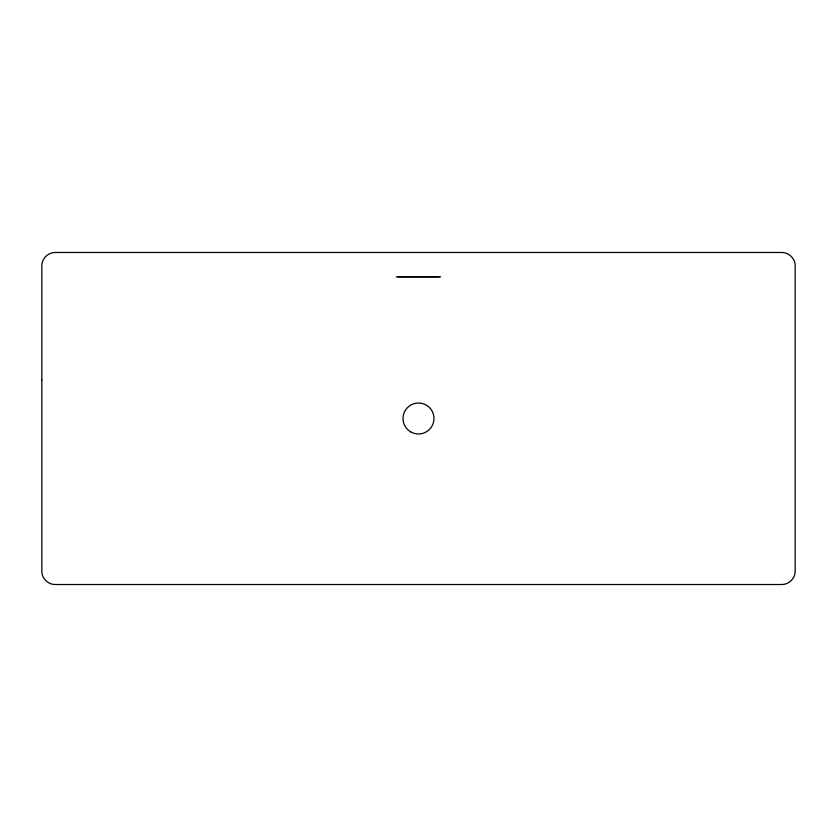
<?xml version="1.0" encoding="UTF-8"?>
<svg xmlns="http://www.w3.org/2000/svg" width="837" height="837" viewBox="0 0 837 837"><rect width="100%" height="100%" fill="white"/><g stroke="black" fill="none" stroke-linecap="round" stroke-linejoin="round"><path stroke-width="1.26" d="M440.66 276.838L396.34 276.838M397.784 276.785L439.216 276.785M41.85 380.26L41.85 571.462C41.798 578.524 48.18 584.529 55.148 584.519L781.852 584.519C788.82 584.54 795.202 578.524 795.15 571.462L795.15 265.538C795.202 258.476 788.82 252.471 781.852 252.481L55.148 252.481C48.18 252.471 41.798 258.476 41.85 265.538L41.85 380.26M410.758 431.902A15.474 15.474 0 0 0 433.974 418.5A15.474 15.474 0 0 0 410.758 405.098A15.474 15.474 0 0 0 410.758 431.902"/></g></svg>
